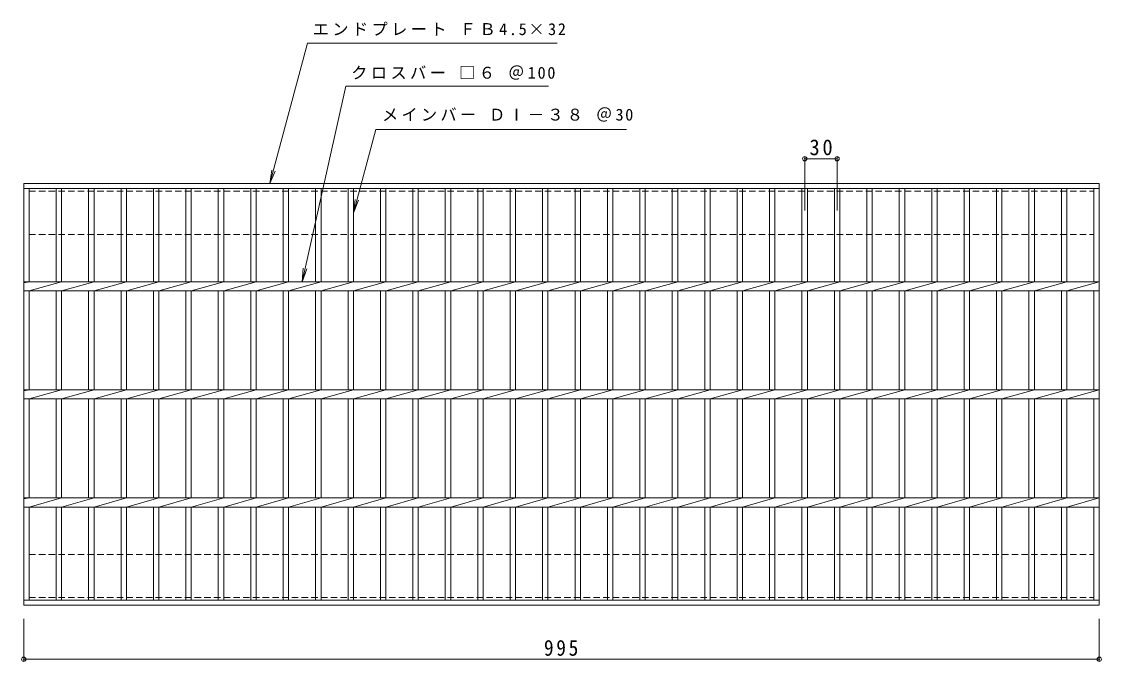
# Model space of a CAD drawing. Units: millimetres, scale not verified. Extents: x -825 to 832, y -687 to 574.
# Drawn here: x -825 to 174, y -17 to 574 of the extents above; entities that cross this region are included whole.
import ezdxf

# ---------------------------------------------------------------- set-up
doc = ezdxf.new("R2010")
doc.units = ezdxf.units.MM
doc.header["$LTSCALE"] = 5
doc.header["$PDMODE"] = 32
doc.header["$PDSIZE"] = 4
doc.linetypes.add('DASHED1', pattern=[1.8, 1.2, -0.6])
for name, color, linetype, lineweight in [('1-1_1-1ﾚｲﾔ', 2, 'Continuous', 9), ('1-2_1-2ﾚｲﾔ', 3, 'Continuous', 9), ('1-4_1-4ﾚｲﾔ', 7, 'Continuous', 9)]:
    doc.layers.add(name, color=color, linetype=linetype, lineweight=lineweight)
doc.styles.add('ＭＳ ゴシック', font='')
doc.styles.get('ＭＳ ゴシック').set_extended_font_data('MS Gothic')

msp = doc.modelspace()

# ---------------------------------------------------------------- linework, layer by layer
at = {"layer": '1-1_1-1ﾚｲﾔ', "linetype": 'DASHED1'}
for p, q in [((-817.973, 417.645), (167.027, 417.645)), ((-817.973, 377.645), (-817.973, 417.645)), ((167.027, 417.645), (167.027, 377.645)), ((-817.973, 377.645), (167.027, 377.645)), ((-817.973, 81.645), (-817.973, 41.645)), ((-817.973, 81.645), (167.027, 81.645)), ((167.027, 41.645), (167.027, 81.645)), ((-817.973, 41.645), (167.027, 41.645))]:
    msp.add_line(p, q, dxfattribs=at)
at = {"layer": '1-2_1-2ﾚｲﾔ'}
for p, q in [((-822.973, 424.645), (172.027, 424.645)), ((-822.973, 34.645), (-822.973, 424.645)), ((-822.973, 420.145), (172.027, 420.145)), ((-817.973, 333.885), (-817.973, 420.145)), ((-792.972, 420.145), (-792.972, 333.885)), ((-787.973, 420.145), (-787.973, 333.885)), ((-762.973, 420.145), (-762.973, 333.885)), ((-757.972, 420.145), (-757.972, 333.885)), ((-732.973, 420.145), (-732.973, 333.885)), ((-727.973, 420.145), (-727.973, 333.885)), ((-702.972, 420.145), (-702.972, 333.885)), ((-697.973, 420.145), (-697.973, 333.885)), ((-672.973, 420.145), (-672.973, 333.885)), ((-667.973, 420.145), (-667.973, 333.885)), ((-642.972, 420.145), (-642.972, 333.885)), ((-637.973, 420.145), (-637.973, 333.885)), ((-612.972, 420.145), (-612.972, 333.885)), ((-607.973, 420.145), (-607.973, 333.885)), ((-582.973, 420.145), (-582.973, 333.885)), ((-577.973, 420.145), (-577.973, 333.885)), ((-552.973, 420.145), (-552.973, 333.885)), ((-547.973, 420.145), (-547.973, 333.885)), ((-522.973, 420.145), (-522.973, 333.885)), ((-517.973, 420.145), (-517.973, 333.885)), ((-492.973, 420.145), (-492.973, 333.885)), ((-487.973, 420.145), (-487.973, 333.885)), ((-462.973, 420.145), (-462.973, 333.885)), ((-457.973, 420.145), (-457.973, 333.885)), ((-432.973, 420.145), (-432.973, 333.885)), ((-427.973, 420.145), (-427.973, 333.885)), ((-402.972, 420.145), (-402.972, 333.885)), ((-397.973, 420.145), (-397.973, 333.885)), ((-372.972, 420.145), (-372.972, 333.885)), ((-367.973, 420.145), (-367.973, 333.885)), ((-342.973, 420.145), (-342.973, 333.885)), ((-337.973, 420.145), (-337.973, 333.885)), ((-312.973, 420.145), (-312.973, 333.885)), ((-307.973, 420.145), (-307.973, 333.885)), ((-282.972, 420.145), (-282.972, 333.885)), ((-277.973, 420.145), (-277.973, 333.885)), ((-252.972, 420.145), (-252.972, 333.885)), ((-247.973, 420.145), (-247.973, 333.885)), ((-222.972, 420.145), (-222.972, 333.885)), ((-217.972, 420.145), (-217.972, 333.885)), ((-192.972, 420.145), (-192.972, 333.885)), ((-187.972, 420.145), (-187.972, 333.885)), ((-162.972, 420.145), (-162.972, 333.885)), ((-157.972, 420.145), (-157.972, 333.885)), ((-132.972, 420.145), (-132.972, 333.885)), ((-127.972, 420.145), (-127.972, 333.885)), ((-102.972, 420.145), (-102.972, 333.885)), ((-97.972, 420.145), (-97.972, 333.885)), ((-72.972, 420.145), (-72.972, 333.885)), ((-67.972, 420.145), (-67.972, 333.885)), ((-42.972, 420.145), (-42.972, 333.885)), ((-37.972, 420.145), (-37.972, 333.885)), ((-12.972, 420.145), (-12.972, 333.885)), ((-7.972, 420.145), (-7.972, 333.885)), ((17.029, 420.145), (17.029, 333.885)), ((22.028, 420.145), (22.028, 333.885)), ((47.029, 420.145), (47.029, 333.885)), ((52.028, 420.145), (52.028, 333.885)), ((77.029, 420.145), (77.029, 333.885)), ((82.029, 420.145), (82.029, 333.885)), ((107.029, 420.145), (107.029, 333.885)), ((112.029, 420.145), (112.029, 333.885)), ((137.029, 420.145), (137.029, 333.885)), ((142.029, 420.145), (142.029, 333.885)), ((167.027, 420.145), (167.027, 333.885)), ((172.027, 424.645), (172.027, 34.645)), ((-822.973, 333.885), (172.027, 333.885)), ((-817.973, 333.885), (-822.973, 332.885)), ((-787.973, 333.885), (-817.973, 325.405)), ((-757.972, 333.885), (-787.973, 325.405)), ((-727.973, 333.885), (-757.972, 325.405)), ((-697.973, 333.885), (-727.973, 325.405)), ((-667.973, 333.885), (-697.973, 325.405)), ((-637.973, 333.885), (-667.973, 325.405)), ((-607.973, 333.885), (-637.973, 325.405)), ((-577.973, 333.885), (-607.973, 325.405)), ((-547.973, 333.885), (-577.973, 325.405)), ((-517.973, 333.885), (-547.973, 325.405)), ((-487.973, 333.885), (-517.973, 325.405)), ((-457.973, 333.885), (-487.973, 325.405)), ((-427.973, 333.885), (-457.973, 325.405)), ((-397.973, 333.885), (-427.973, 325.405)), ((-367.973, 333.885), (-397.973, 325.405)), ((-337.972, 333.885), (-367.973, 325.405)), ((-307.973, 333.885), (-337.973, 325.405)), ((-277.973, 333.885), (-307.973, 325.405)), ((-247.973, 333.885), (-277.973, 325.405)), ((-217.973, 333.885), (-247.973, 325.405)), ((-187.972, 333.885), (-217.972, 325.405)), ((-157.972, 333.885), (-187.972, 325.405)), ((-127.972, 333.885), (-157.972, 325.405)), ((-97.972, 333.885), (-127.972, 325.405)), ((-67.972, 333.885), (-97.972, 325.405)), ((-37.972, 333.885), (-67.972, 325.405)), ((-7.972, 333.885), (-37.972, 325.405)), ((22.028, 333.885), (-7.972, 325.405)), ((52.028, 333.885), (22.028, 325.405)), ((82.028, 333.885), (52.028, 325.405)), ((112.029, 333.885), (82.029, 325.405)), ((142.029, 333.885), (112.029, 325.405)), ((172.029, 333.885), (142.029, 325.405)), ((-822.973, 325.405), (172.027, 325.405)), ((-817.973, 233.885), (-817.973, 325.405)), ((-792.972, 325.405), (-792.972, 233.885)), ((-787.973, 325.405), (-787.973, 233.885)), ((-762.973, 325.405), (-762.973, 233.885)), ((-757.972, 325.405), (-757.972, 233.885)), ((-732.973, 325.405), (-732.973, 233.885)), ((-727.973, 325.405), (-727.973, 233.885)), ((-702.972, 325.405), (-702.972, 233.885)), ((-697.973, 325.405), (-697.973, 233.885)), ((-672.973, 325.405), (-672.973, 233.885)), ((-667.973, 325.405), (-667.973, 233.885)), ((-642.972, 325.405), (-642.972, 233.885)), ((-637.973, 325.405), (-637.973, 233.885)), ((-612.972, 325.405), (-612.972, 233.885)), ((-607.973, 325.405), (-607.973, 233.885)), ((-582.973, 325.405), (-582.973, 233.885)), ((-577.973, 325.405), (-577.973, 233.885)), ((-552.973, 325.405), (-552.973, 233.885)), ((-547.973, 325.405), (-547.973, 233.885)), ((-522.973, 325.405), (-522.973, 233.885)), ((-517.973, 325.405), (-517.973, 233.885)), ((-492.973, 325.405), (-492.973, 233.885)), ((-487.973, 325.405), (-487.973, 233.885)), ((-462.973, 325.405), (-462.973, 233.885)), ((-457.973, 325.405), (-457.973, 233.885)), ((-432.973, 325.405), (-432.973, 233.885)), ((-427.973, 325.405), (-427.973, 233.885)), ((-402.972, 325.405), (-402.972, 233.885)), ((-397.973, 325.405), (-397.973, 233.885)), ((-372.972, 325.405), (-372.972, 233.885)), ((-367.973, 325.405), (-367.973, 233.885)), ((-342.973, 325.405), (-342.973, 233.885)), ((-337.973, 325.405), (-337.973, 233.885)), ((-312.973, 325.405), (-312.973, 233.885)), ((-307.973, 325.405), (-307.973, 233.885)), ((-282.972, 325.405), (-282.972, 233.885)), ((-277.973, 325.405), (-277.973, 233.885)), ((-252.972, 325.405), (-252.972, 233.885)), ((-247.973, 325.405), (-247.973, 233.885)), ((-222.972, 325.405), (-222.972, 233.885)), ((-217.972, 325.405), (-217.972, 233.885)), ((-192.972, 325.405), (-192.972, 233.885)), ((-187.972, 325.405), (-187.972, 233.885)), ((-162.972, 325.405), (-162.972, 233.885)), ((-157.972, 325.405), (-157.972, 233.885)), ((-132.972, 325.405), (-132.972, 233.885)), ((-127.972, 325.405), (-127.972, 233.885)), ((-102.972, 325.405), (-102.972, 233.885)), ((-97.972, 325.405), (-97.972, 233.885)), ((-72.972, 325.405), (-72.972, 233.885)), ((-67.972, 325.405), (-67.972, 233.885)), ((-42.972, 325.405), (-42.972, 233.885)), ((-37.972, 325.405), (-37.972, 233.885)), ((-12.972, 325.405), (-12.972, 233.885)), ((-7.972, 325.405), (-7.972, 233.885)), ((17.029, 325.405), (17.029, 233.885)), ((22.028, 325.405), (22.028, 233.885)), ((47.029, 325.405), (47.029, 233.885)), ((52.028, 325.405), (52.028, 233.885)), ((77.029, 325.405), (77.029, 233.885)), ((82.029, 325.405), (82.029, 233.885)), ((107.029, 325.405), (107.029, 233.885)), ((112.029, 325.405), (112.029, 233.885)), ((137.029, 325.405), (137.029, 233.885)), ((142.029, 325.405), (142.029, 233.885)), ((167.027, 325.405), (167.027, 233.885)), ((-822.973, 233.885), (172.027, 233.885)), ((-817.973, 233.885), (-822.973, 232.885)), ((-787.973, 233.885), (-817.973, 225.405)), ((-757.972, 233.885), (-787.973, 225.405)), ((-727.973, 233.885), (-757.972, 225.405)), ((-697.973, 233.885), (-727.973, 225.405)), ((-667.973, 233.885), (-697.973, 225.405)), ((-637.973, 233.885), (-667.973, 225.405)), ((-607.973, 233.885), (-637.973, 225.405)), ((-577.973, 233.885), (-607.973, 225.405)), ((-547.973, 233.885), (-577.973, 225.405)), ((-517.973, 233.885), (-547.973, 225.405)), ((-487.973, 233.885), (-517.973, 225.405)), ((-457.973, 233.885), (-487.973, 225.405)), ((-427.973, 233.885), (-457.973, 225.405)), ((-397.973, 233.885), (-427.973, 225.405)), ((-367.973, 233.885), (-397.973, 225.405)), ((-337.972, 233.885), (-367.973, 225.405)), ((-307.973, 233.885), (-337.973, 225.405)), ((-277.973, 233.885), (-307.973, 225.405)), ((-247.973, 233.885), (-277.973, 225.405)), ((-217.973, 233.885), (-247.973, 225.405)), ((-187.972, 233.885), (-217.972, 225.405)), ((-157.972, 233.885), (-187.972, 225.405)), ((-127.972, 233.885), (-157.972, 225.405)), ((-97.972, 233.885), (-127.972, 225.405)), ((-67.972, 233.885), (-97.972, 225.405)), ((-37.972, 233.885), (-67.972, 225.405)), ((-7.972, 233.885), (-37.972, 225.405)), ((22.028, 233.885), (-7.972, 225.405)), ((52.028, 233.885), (22.028, 225.405)), ((82.028, 233.885), (52.028, 225.405)), ((112.029, 233.885), (82.029, 225.405)), ((142.029, 233.885), (112.029, 225.405)), ((172.029, 233.885), (142.029, 225.405)), ((-822.973, 225.405), (172.027, 225.405)), ((-817.973, 133.885), (-817.973, 225.405)), ((-792.972, 225.405), (-792.972, 133.885)), ((-787.973, 225.405), (-787.973, 133.885)), ((-762.973, 225.405), (-762.973, 133.885)), ((-757.972, 225.405), (-757.972, 133.885)), ((-732.973, 225.405), (-732.973, 133.885)), ((-727.973, 225.405), (-727.973, 133.885)), ((-702.972, 225.405), (-702.972, 133.885)), ((-697.973, 225.405), (-697.973, 133.885)), ((-672.973, 225.405), (-672.973, 133.885)), ((-667.973, 225.405), (-667.973, 133.885)), ((-642.972, 225.405), (-642.972, 133.885)), ((-637.973, 225.405), (-637.973, 133.885)), ((-612.972, 225.405), (-612.972, 133.885)), ((-607.973, 225.405), (-607.973, 133.885)), ((-582.973, 225.405), (-582.973, 133.885)), ((-577.973, 225.405), (-577.973, 133.885)), ((-552.973, 225.405), (-552.973, 133.885)), ((-547.973, 225.405), (-547.973, 133.885)), ((-522.973, 225.405), (-522.973, 133.885)), ((-517.973, 225.405), (-517.973, 133.885)), ((-492.973, 225.405), (-492.973, 133.885)), ((-487.973, 225.405), (-487.973, 133.885)), ((-462.973, 225.405), (-462.973, 133.885)), ((-457.973, 225.405), (-457.973, 133.885)), ((-432.973, 225.405), (-432.973, 133.885)), ((-427.973, 225.405), (-427.973, 133.885)), ((-402.972, 225.405), (-402.972, 133.885)), ((-397.973, 225.405), (-397.973, 133.885)), ((-372.972, 225.405), (-372.972, 133.885)), ((-367.973, 225.405), (-367.973, 133.885)), ((-342.973, 225.405), (-342.973, 133.885)), ((-337.973, 225.405), (-337.973, 133.885)), ((-312.973, 225.405), (-312.973, 133.885)), ((-307.973, 225.405), (-307.973, 133.885)), ((-282.972, 225.405), (-282.972, 133.885)), ((-277.973, 225.405), (-277.973, 133.885)), ((-252.972, 225.405), (-252.972, 133.885)), ((-247.973, 225.405), (-247.973, 133.885)), ((-222.972, 225.405), (-222.972, 133.885)), ((-217.972, 225.405), (-217.972, 133.885)), ((-192.972, 225.405), (-192.972, 133.885)), ((-187.972, 225.405), (-187.972, 133.885)), ((-162.972, 225.405), (-162.972, 133.885)), ((-157.972, 225.405), (-157.972, 133.885)), ((-132.972, 225.405), (-132.972, 133.885)), ((-127.972, 225.405), (-127.972, 133.885)), ((-102.972, 225.405), (-102.972, 133.885)), ((-97.972, 225.405), (-97.972, 133.885)), ((-72.972, 225.405), (-72.972, 133.885)), ((-67.972, 225.405), (-67.972, 133.885)), ((-42.972, 225.405), (-42.972, 133.885)), ((-37.972, 225.405), (-37.972, 133.885)), ((-12.972, 225.405), (-12.972, 133.885)), ((-7.972, 225.405), (-7.972, 133.885)), ((17.029, 225.405), (17.029, 133.885)), ((22.028, 225.405), (22.028, 133.885)), ((47.029, 225.405), (47.029, 133.885)), ((52.028, 225.405), (52.028, 133.885)), ((77.029, 225.405), (77.029, 133.885)), ((82.029, 225.405), (82.029, 133.885)), ((107.029, 225.405), (107.029, 133.885)), ((112.029, 225.405), (112.029, 133.885)), ((137.029, 225.405), (137.029, 133.885)), ((142.029, 225.405), (142.029, 133.885)), ((167.027, 225.405), (167.027, 133.885)), ((-822.973, 133.885), (172.027, 133.885)), ((-817.973, 133.885), (-822.973, 132.884)), ((-787.973, 133.885), (-817.973, 125.404)), ((-757.972, 133.885), (-787.973, 125.404)), ((-727.973, 133.885), (-757.972, 125.404)), ((-697.973, 133.885), (-727.973, 125.404)), ((-667.973, 133.885), (-697.973, 125.404)), ((-637.973, 133.885), (-667.973, 125.404)), ((-607.973, 133.885), (-637.973, 125.404)), ((-577.973, 133.885), (-607.973, 125.404)), ((-547.973, 133.885), (-577.973, 125.404)), ((-517.973, 133.885), (-547.973, 125.404)), ((-487.973, 133.885), (-517.973, 125.404)), ((-457.973, 133.885), (-487.973, 125.404)), ((-427.973, 133.885), (-457.973, 125.404)), ((-397.973, 133.885), (-427.973, 125.404)), ((-367.973, 133.885), (-397.973, 125.404)), ((-337.972, 133.885), (-367.973, 125.404)), ((-307.973, 133.885), (-337.973, 125.404)), ((-277.973, 133.885), (-307.973, 125.404)), ((-247.973, 133.885), (-277.973, 125.404)), ((-217.973, 133.885), (-247.973, 125.404)), ((-187.972, 133.885), (-217.972, 125.404)), ((-157.972, 133.885), (-187.972, 125.404)), ((-127.972, 133.885), (-157.972, 125.404)), ((-97.972, 133.885), (-127.972, 125.404)), ((-67.972, 133.885), (-97.972, 125.404)), ((-37.972, 133.885), (-67.972, 125.404)), ((-7.972, 133.885), (-37.972, 125.404)), ((22.028, 133.885), (-7.972, 125.404)), ((52.028, 133.885), (22.028, 125.404)), ((82.028, 133.885), (52.028, 125.404)), ((112.029, 133.885), (82.029, 125.404)), ((142.029, 133.885), (112.029, 125.404)), ((172.029, 133.885), (142.029, 125.404)), ((-822.973, 125.404), (172.027, 125.404)), ((-817.973, 39.145), (-817.973, 125.404)), ((-792.972, 125.404), (-792.972, 39.145)), ((-787.973, 125.404), (-787.973, 39.145)), ((-762.973, 125.404), (-762.973, 39.145)), ((-757.972, 125.404), (-757.972, 39.145)), ((-732.973, 125.404), (-732.973, 39.145)), ((-727.973, 125.404), (-727.973, 39.145)), ((-702.972, 125.404), (-702.972, 39.145)), ((-697.973, 125.404), (-697.973, 39.145)), ((-672.973, 125.404), (-672.973, 39.145)), ((-667.973, 125.404), (-667.973, 39.145)), ((-642.972, 125.404), (-642.972, 39.145)), ((-637.973, 125.404), (-637.973, 39.145)), ((-612.972, 125.404), (-612.972, 39.145)), ((-607.973, 125.404), (-607.973, 39.145)), ((-582.973, 125.404), (-582.973, 39.145)), ((-577.973, 125.404), (-577.973, 39.145)), ((-552.973, 125.404), (-552.973, 39.145)), ((-547.973, 125.404), (-547.973, 39.145)), ((-522.973, 125.404), (-522.973, 39.145)), ((-517.973, 125.404), (-517.973, 39.145)), ((-492.973, 125.404), (-492.973, 39.145)), ((-487.973, 125.404), (-487.973, 39.145)), ((-462.973, 125.404), (-462.973, 39.145)), ((-457.973, 125.404), (-457.973, 39.145)), ((-432.973, 125.404), (-432.973, 39.145)), ((-427.973, 125.404), (-427.973, 39.145)), ((-402.972, 125.404), (-402.972, 39.145)), ((-397.973, 125.404), (-397.973, 39.145)), ((-372.972, 125.404), (-372.972, 39.145)), ((-367.973, 125.404), (-367.973, 39.145)), ((-342.973, 125.404), (-342.973, 39.145)), ((-337.973, 125.404), (-337.973, 39.145)), ((-312.973, 125.404), (-312.973, 39.145)), ((-307.973, 125.404), (-307.973, 39.145)), ((-282.972, 125.404), (-282.972, 39.145)), ((-277.973, 125.404), (-277.973, 39.145)), ((-252.972, 125.404), (-252.972, 39.145)), ((-247.973, 125.404), (-247.973, 39.145)), ((-222.972, 125.404), (-222.972, 39.145)), ((-217.972, 125.404), (-217.972, 39.145)), ((-192.972, 125.404), (-192.972, 39.145)), ((-187.972, 125.404), (-187.972, 39.145)), ((-162.972, 125.404), (-162.972, 39.145)), ((-157.972, 125.404), (-157.972, 39.145)), ((-132.972, 125.404), (-132.972, 39.145)), ((-127.972, 125.404), (-127.972, 39.145)), ((-102.972, 125.404), (-102.972, 39.145)), ((-97.972, 125.404), (-97.972, 39.145)), ((-72.972, 125.404), (-72.972, 39.145)), ((-67.972, 125.404), (-67.972, 39.145)), ((-42.972, 125.404), (-42.972, 39.145)), ((-37.972, 125.404), (-37.972, 39.145)), ((-12.972, 125.404), (-12.972, 39.145)), ((-7.972, 125.404), (-7.972, 39.145)), ((17.029, 125.404), (17.029, 39.145)), ((22.028, 125.404), (22.028, 39.145)), ((47.029, 125.404), (47.029, 39.145)), ((52.028, 125.404), (52.028, 39.145)), ((77.029, 125.404), (77.029, 39.145)), ((82.029, 125.404), (82.029, 39.145)), ((107.029, 125.404), (107.029, 39.145)), ((112.029, 125.404), (112.029, 39.145)), ((137.029, 125.404), (137.029, 39.145)), ((142.029, 125.404), (142.029, 39.145)), ((167.027, 125.404), (167.027, 39.145)), ((172.027, 39.145), (-822.973, 39.145)), ((172.027, 34.645), (-822.973, 34.645))]:
    msp.add_line(p, q, dxfattribs=at)
at = {"layer": '1-4_1-4ﾚｲﾔ'}
for p, q in [((-565.473, 333.885), (-525.077, 514.645)), ((-525.077, 514.645), (-337.539, 514.645)), ((-517.973, 397.645), (-497.341, 474.645)), ((-497.341, 474.645), (-265.285, 474.645)), ((-100.472, 399.592), (-100.472, 449.174)), ((-100.472, 447.674), (-70.472, 447.674)), ((-70.472, 399.592), (-70.472, 449.174)), ((-595.222, 424.645), (-593.59, 437.038)), ((-595.222, 424.645), (-590.438, 436.193)), ((-517.973, 397.645), (-516.341, 410.038)), ((-517.973, 397.645), (-513.189, 409.193)), ((-565.473, 333.885), (-564.362, 346.335)), ((-565.473, 333.885), (-561.178, 345.623)), ((-822.973, 22.145), (-822.973, -16.855)), ((172.027, 22.145), (172.027, -16.855)), ((-822.973, -15.355), (172.027, -15.355))]:
    msp.add_line(p, q, dxfattribs=at)
msp.add_lwpolyline([(-595.222, 424.645), (-560.389, 554.645), (-329.419, 554.645)], dxfattribs=at)
for p in [(-100.472, 447.674), (-70.472, 447.674), (-822.973, -15.355), (172.027, -15.355)]:
    msp.add_point(p, dxfattribs=at)

# ---------------------------------------------------------------- texts
at = {"layer": '1-4_1-4ﾚｲﾔ', "char_height": 11, "attachment_point": 7, "style": 'ＭＳ ゴシック'}
for s, insert in [('\\T1.21;エンドプレート\\~ＦＢ4.5×32', (-555.67, 561.358)), ('\\T1.21;クロスバー\\~□６\\~＠100', (-520.039, 520.634)), ('\\T1.2;メインバー\\~ＤⅠ－３８\\~＠30', (-491.535, 481.88))]:
    msp.add_mtext(s, dxfattribs=dict(at, insert=insert))
at = {"layer": '1-4_1-4ﾚｲﾔ', "color": 2, "char_height": 14.66, "attachment_point": 7, "style": 'ＭＳ ゴシック'}
for s, insert in [('\\T1.27;\\W0.95;30', (-96.097, 450.674)), ('\\T1.27;\\W0.9;995', (-341.723, -12.355))]:
    msp.add_mtext(s, dxfattribs=dict(at, insert=insert))

doc.saveas('drawing.dxf')
